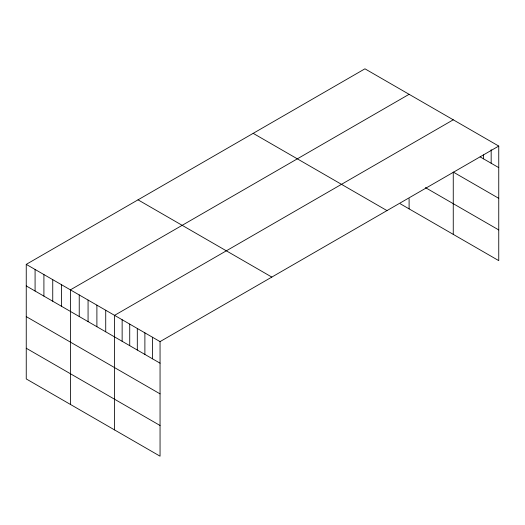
<?xml version="1.0" encoding="UTF-8"?>
<svg xmlns="http://www.w3.org/2000/svg" width="525" height="525" viewBox="0 0 525 525"><rect width="100%" height="100%" fill="white"/><g stroke="black" fill="none" stroke-linecap="round" stroke-linejoin="round"><path stroke-width="0.79" d="M498.75 146.068L160.053 341.611L160.053 456.186L26.25 378.932L26.25 264.364L364.947 68.814L498.75 146.068L498.75 260.636L400.273 203.779M409.1 94.31L70.403 289.853L70.403 404.427M453.259 119.805L114.562 315.348L114.562 429.916M480.139 156.89L498.75 167.632M498.75 198.325L453.259 172.062L453.259 234.373M425.408 187.602L498.75 229.943M253.175 133.343L386.977 210.597M138.023 199.835L271.825 277.082M26.25 264.364L160.053 341.611M26.25 285.928L160.053 363.175M26.25 316.614L160.053 393.868M26.25 348.239L160.053 425.493M491.17 149.678L491.17 163.255M483.584 154.882L483.584 158.878M409.1 198.647L409.1 208.878M152.473 337.234L152.473 358.798M144.887 332.857L144.887 354.421M137.307 328.479L137.307 350.044M129.727 324.102L129.727 345.667M122.141 319.725L122.141 341.289M105.728 310.249L105.728 331.813M96.895 305.15L96.895 326.714M88.069 300.051L88.069 321.615M79.236 294.952L79.236 316.516M61.576 284.753L61.576 306.318M52.743 279.654L52.743 301.219M43.91 274.555L43.91 296.12M35.083 269.463L35.083 291.027"/></g></svg>
